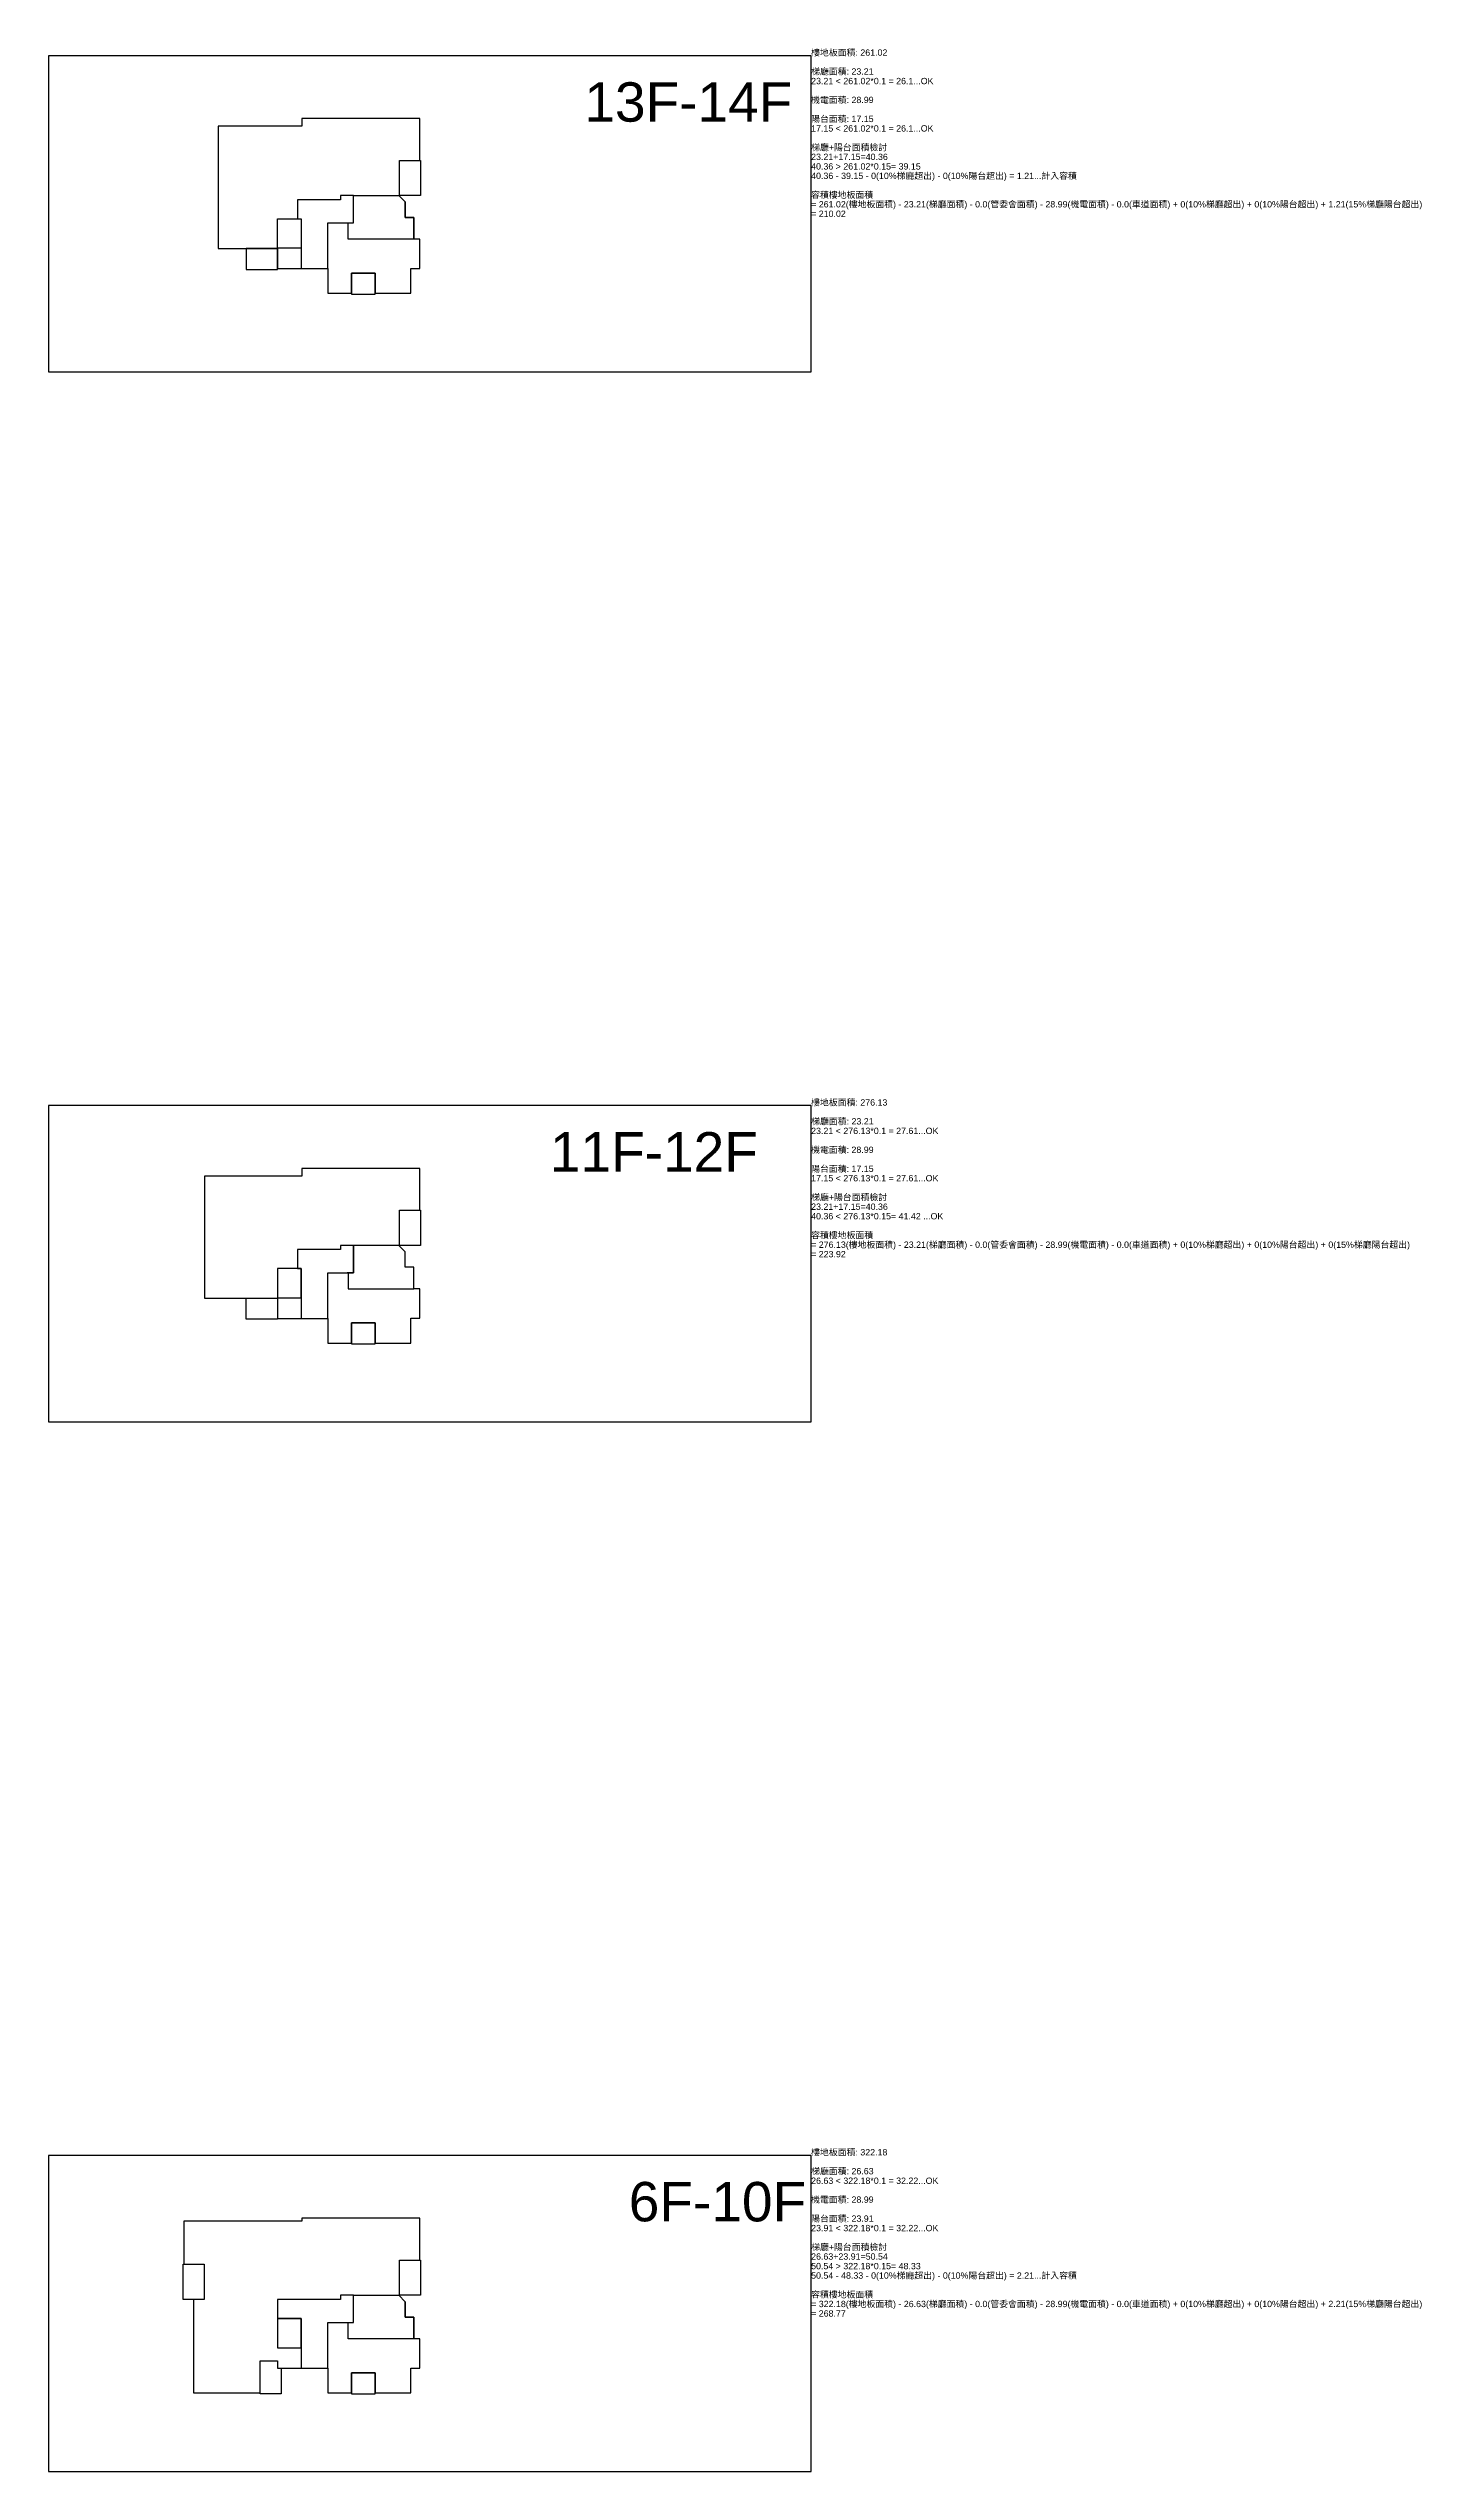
# Model space of a CAD drawing. Header units: millimetres. Extents: x 0 to 13345, y 0 to 63080.
# Drawn here: x 0 to 12994, y 40000 to 63080 of the extents above; entities that cross this region are included whole.
import ezdxf

# ---------------------------------------------------------------- set-up
doc = ezdxf.new("R2010")
doc.units = ezdxf.units.MM
for name, color, linetype in [('41-樓地板面積', 2, 'Continuous'), ('42-梯廳面積', 3, 'Continuous'), ('44-機電面積', 5, 'Continuous'), ('46-陽台面積', 8, 'Continuous'), ('floor_name', 7, 'Continuous'), ('SelectArea', 1, 'Continuous')]:
    doc.layers.add(name, color=color, linetype=linetype)
doc.styles.get("Standard").update_dxf_attribs({"font": 'arial.ttf'})

msp = doc.modelspace()

# ---------------------------------------------------------------- linework, layer by layer
at = {"layer": '41-樓地板面積'}
for points in [[(1614, 62339), (1614, 61176), (2179, 61176), (2179, 60984), (2659, 60984), (2659, 60749), (2884, 60749), (2884, 60941), (3109, 60941), (3109, 60749), (3449, 60749), (3449, 60986), (3534, 60986), (3534, 61264), (3479, 61264), (3479, 61471), (3394, 61471), (3394, 61618), (3334, 61679), (3341, 61679), (3341, 62014), (3534, 62014), (3534, 62412), (2411, 62412), (2411, 62339), (1614, 62339)], [(2411, 52339), (1484, 52339), (1484, 51176), (2179, 51176), (2179, 50984), (2659, 50984), (2659, 50749), (2884, 50749), (2884, 50941), (3109, 50941), (3109, 50749), (3449, 50749), (3449, 50986), (3534, 50986), (3534, 51264), (3479, 51264), (3479, 51471), (3394, 51471), (3394, 51618), (3334, 51679), (3341, 51679), (3341, 52014), (3534, 52014), (3534, 52412), (2411, 52412), (2411, 52339)], [(2411, 42384), (1289, 42384), (1289, 41974), (1481, 41974), (1481, 41639), (1381, 41639), (1381, 40749), (2014, 40749), (2014, 41054), (2179, 41054), (2179, 40984), (2659, 40984), (2659, 40749), (2884, 40749), (2884, 40941), (3109, 40941), (3109, 40749), (3449, 40749), (3449, 40986), (3534, 40986), (3534, 41264), (3479, 41264), (3479, 41471), (3394, 41471), (3394, 41618), (3334, 41679), (3341, 41679), (3341, 42014), (3534, 42014), (3534, 42412), (2411, 42412), (2411, 42384)]]:
    msp.add_lwpolyline(points, dxfattribs=at)
at = {"layer": '42-梯廳面積'}
for points in [[(2369, 61639), (2369, 61459), (2404, 61459), (2404, 60984), (2659, 60984), (2659, 61419), (2904, 61419), (2904, 61679), (2781, 61679), (2781, 61639), (2369, 61639)], [(2404, 50984), (2659, 50984), (2659, 51419), (2904, 51419), (2904, 51679), (2781, 51679), (2781, 51639), (2369, 51639), (2369, 51459), (2404, 51459), (2404, 50984)], [(2781, 41639), (2179, 41639), (2179, 41459), (2404, 41459), (2404, 40984), (2659, 40984), (2659, 41419), (2904, 41419), (2904, 41679), (2781, 41679), (2781, 41639)]]:
    msp.add_lwpolyline(points, dxfattribs=at)
at = {"layer": '44-機電面積'}
for points in [[(2904, 61579), (2904, 61679), (3334, 61679), (3394, 61618), (3394, 61471), (3479, 61471), (3479, 61264), (2854, 61264), (2854, 61419), (2904, 61419), (2904, 61579)], [(2179, 61459), (2404, 61459), (2404, 61179), (2179, 61179), (2179, 61459)], [(2854, 51419), (2854, 51264), (3479, 51264), (3479, 51471), (3394, 51471), (3394, 51618), (3334, 51679), (2904, 51679), (2904, 51419), (2844, 51419)], [(2404, 51459), (2179, 51459), (2179, 51179), (2404, 51179), (2404, 51459)], [(2854, 41419), (2904, 41419), (2904, 41679), (3334, 41679), (3394, 41618), (3394, 41471), (3479, 41471), (3479, 41264), (2854, 41264), (2854, 41419)], [(2179, 41459), (2179, 41179), (2404, 41179), (2404, 41459), (2179, 41459)]]:
    msp.add_lwpolyline(points, dxfattribs=at)
at = {"layer": '46-陽台面積'}
for points in [[(3341, 61679), (3341, 62014), (3541, 62014), (3541, 61679), (3341, 61679)], [(2179, 61176), (1881, 61176), (1881, 60976), (2179, 60976), (2179, 61176)], [(3109, 60941), (2884, 60941), (2884, 60741), (3109, 60741), (3109, 60941)], [(3341, 51679), (3341, 52014), (3541, 52014), (3541, 51679), (3341, 51679)], [(1881, 51176), (2179, 51176), (2179, 50976), (1881, 50976), (1881, 51176)], [(3109, 50941), (2884, 50941), (2884, 50741), (3109, 50741), (3109, 50941)], [(3341, 41679), (3341, 42014), (3541, 42014), (3541, 41679), (3341, 41679)], [(1281, 41974), (1481, 41974), (1481, 41639), (1281, 41639), (1281, 41974)], [(2014, 41054), (2179, 41054), (2179, 40984), (2214, 40984), (2214, 40741), (2014, 40741), (2014, 41054)], [(3109, 40941), (2884, 40941), (2884, 40741), (3109, 40741), (3109, 40941)]]:
    msp.add_lwpolyline(points, dxfattribs=at)
at = {"layer": 'SelectArea'}
for points in [[(0, 60000), (7260, 60000), (7260, 63011), (0, 63011), (0, 60000)], [(0, 50000), (7260, 50000), (7260, 53011), (0, 53011), (0, 50000)], [(0, 40000), (7260, 40000), (7260, 43011), (0, 43011), (0, 40000)]]:
    msp.add_lwpolyline(points, dxfattribs=at)

# ---------------------------------------------------------------- texts
for s, height, p in [('樓地板面積: 261.02', 60.23, (7260, 63011)), ('梯廳面積: 23.21', 60.23, (7260, 62831)), ('23.21 < 261.02*0.1 = 26.1...OK', 60.23, (7260, 62740)), ('機電面積: 28.99', 60.23, (7260, 62560)), ('17.15 < 261.02*0.1 = 26.1...OK', 60.23, (7260, 62289)), ('陽台面積: 17.15', 60.23, (7260, 62379)), ('梯廳+陽台面積檢討', 60.2, (7260, 62108)), ('40.36 > 261.02*0.15= 39.15', 60.23, (7260, 61927)), ('40.36 - 39.15 - 0(10%梯廳超出) - 0(10%陽台超出) = 1.21...計入容積', 60.23, (7260, 61837)), ('23.21+17.15=40.36', 60.23, (7260, 62018)), ('容積樓地板面積', 60.2, (7260, 61656)), ('= 261.02(樓地板面積) - 23.21(梯廳面積) - 0.0(管委會面積) - 28.99(機電面積) - 0.0(車道面積) + 0(10%梯廳超出) + 0(10%陽台超出) + 1.21(15%梯廳陽台超出)', 60.226, (7260, 61566)), ('= 210.02', 60.2, (7260, 61476)), ('樓地板面積: 276.13', 60.23, (7260, 53011)), ('梯廳面積: 23.21', 60.23, (7260, 52831)), ('機電面積: 28.99', 60.23, (7260, 52560)), ('23.21 < 276.13*0.1 = 27.61...OK', 60.23, (7260, 52740)), ('陽台面積: 17.15', 60.23, (7260, 52379)), ('梯廳+陽台面積檢討', 60.2, (7260, 52108)), ('17.15 < 276.13*0.1 = 27.61...OK', 60.23, (7260, 52289)), ('40.36 < 276.13*0.15= 41.42 ...OK', 60.23, (7260, 51927)), ('23.21+17.15=40.36', 60.23, (7260, 52018)), ('容積樓地板面積', 60.2, (7260, 51747)), ('= 276.13(樓地板面積) - 23.21(梯廳面積) - 0.0(管委會面積) - 28.99(機電面積) - 0.0(車道面積) + 0(10%梯廳超出) + 0(10%陽台超出) + 0(15%梯廳陽台超出)', 60.226, (7260, 51656)), ('= 223.92', 60.2, (7260, 51566)), ('樓地板面積: 322.18', 60.23, (7260, 43011)), ('梯廳面積: 26.63', 60.23, (7260, 42831)), ('26.63 < 322.18*0.1 = 32.22...OK', 60.23, (7260, 42740)), ('機電面積: 28.99', 60.23, (7260, 42560)), ('23.91 < 322.18*0.1 = 32.22...OK', 60.23, (7260, 42289)), ('陽台面積: 23.91', 60.23, (7260, 42379)), ('梯廳+陽台面積檢討', 60.2, (7260, 42108)), ('26.63+23.91=50.54', 60.23, (7260, 42018)), ('50.54 > 322.18*0.15= 48.33', 60.23, (7260, 41927)), ('50.54 - 48.33 - 0(10%梯廳超出) - 0(10%陽台超出) = 2.21...計入容積', 60.23, (7260, 41837)), ('容積樓地板面積', 60.2, (7260, 41656)), ('= 322.18(樓地板面積) - 26.63(梯廳面積) - 0.0(管委會面積) - 28.99(機電面積) - 0.0(車道面積) + 0(10%梯廳超出) + 0(10%陽台超出) + 2.21(15%梯廳陽台超出)', 60.226, (7260, 41566)), ('= 268.77', 60.2, (7260, 41476))]:
    msp.add_text(s, height=height).set_placement(p)
at = {"layer": 'floor_name', "char_height": 375, "attachment_point": 1}
for s, insert in [('13F-14F', (5101, 62758)), ('11F-12F', (4773, 52758)), ('6F-10F', (5524, 42758))]:
    msp.add_mtext_dynamic_manual_height_columns(s, width=840.08, gutter_width=1875, heights=[0], dxfattribs=dict(at, insert=insert))

doc.saveas('drawing.dxf')
